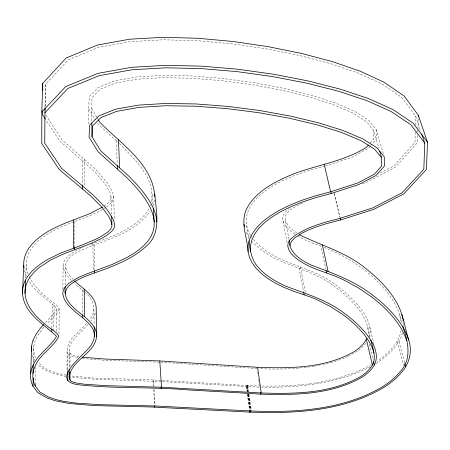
<?xml version="1.0" encoding="UTF-8"?>
<svg xmlns="http://www.w3.org/2000/svg" width="450" height="450" viewBox="0 0 450 450"><rect width="100%" height="100%" fill="white"/><g stroke="black" fill="none" stroke-linecap="round" stroke-linejoin="round"><path stroke-width="0.34" stroke-dasharray="2.25 1.69" d="M69.249 367.082L69.39 347.822L70.161 345.133L71.539 342.444L75.758 337.022L88.329 324.202M69.992 366.339L70.037 353.256L69.322 350.527M45.562 110.43L45.574 109.052M45.585 106.301L45.692 84.251L68.113 59.979L98.415 47.396L130.039 41.653L163.125 39.786L197.561 40.708L232.616 43.892L267.272 48.988L300.471 55.704L331.223 63.833L358.712 73.266L382.354 84.184L401.827 97.521L415.688 116.145L420.784 131.31M67.005 369.968L67.123 350.646C67.348 338.366 79.959 331.824 86.788 323.094M67.826 369.456L67.911 353.61L67.123 350.646M65.396 285.126L65.548 265.635C67.117 254.531 80.314 251.016 88.982 246.915C110.829 238.562 136.125 231.401 150.159 211.224M62.871 289.294L63.101 265.613A23.518 15.176 -0.6 0 1 65.334 259.155C69.795 253.446 76.629 250.357 83.059 247.427M58.956 333.664L59.271 308.959C57.853 304.954 53.207 303.058 50.271 300.302C41.957 293.619 33.711 286.2 29.047 276.418M56.61 331.588L56.942 308.925C48.201 299.301 35.646 292.804 28.969 281.042M53.679 330.795L54.152 303.255M51.846 328.224L52.29 304.127M368.19 333.923C368.736 320.332 359.027 309.049 350.257 299.751A212.434 119.874 -4.9 0 0 336.071 287.606C311.169 266.698 274.59 266.411 252.416 241.729M415.266 131.979L414.996 142.307L393.896 165.904L378.467 174.032M415.451 125.094L415.688 116.145M45.039 106.566L45.692 84.251M417.741 135.529L417.538 142.526L395.544 167.051L366.407 182.379L362.458 183.662M417.848 132.03L417.926 129.229M417.949 128.531L418.269 117.337M35.229 384.519L35.758 367.234M33.317 363.088L33.863 346.387M33.823 361.367L33.891 359.291A67.269 39.336 -2.2 0 1 31.995 353.756M119.278 143.494C134.64 159.041 155.773 178.206 151.38 202.382M287.083 242.668L282.656 218.891C282.364 214.431 285.919 210.982 289.232 208.558M25.678 277.954L26.207 265.337A59.479 38.413 -0.6 0 1 31.253 248.794C48.662 225.416 80.061 222.879 103.646 208.755M88.886 123.992L88.672 108.737L89.229 96.756L98.201 87.491L114.407 80.921L136.507 76.933L163.063 75.353L192.578 75.971L223.594 78.547L254.7 82.811L284.58 88.498L312.013 95.349L335.88 103.112L355.168 111.561L368.933 120.476L376.307 129.679L383.501 154.198M91.755 120.825L91.547 108.349L92.076 97.571L100.142 89.269L115.436 83.081L136.924 79.2L163.058 77.642L192.257 78.244L223.009 80.781L253.89 84.994L283.556 90.619L310.77 97.386L334.401 105.047L353.402 113.338L366.784 121.978L373.702 130.573L378.906 148.472M403.425 326.199L403.521 324.849M56.942 308.925L54.855 312.531L45.023 323.01M59.271 308.959L56.942 313.138L47.025 323.685M84.729 292.213C93.206 298.17 97.307 310.596 90.006 319.089M369.585 336.774C372.898 321.969 361.513 308.897 352.159 298.845A214.56 121.101 -4.9 0 0 337.854 286.554C312.457 264.87 273.774 265.32 252.54 238.196M154.474 200.042L152.904 205.785M401.102 330.463L399.701 335.97L397.086 341.364L393.103 347.023A76.236 44.179 -11.1 0 1 377.123 361.249M402.508 332.769L401.698 335.919L398.987 341.477L394.886 347.293A78.334 45.399 -11.1 0 1 377.848 362.289L376.11 363.324M95.507 312.975L94.084 316.356L90.889 321.142M150.204 205.987L150.705 204.817M148.939 208.918C136.311 228.96 111.921 236.351 90.956 244.311M43.796 327.229L37.609 335.711L35.224 340.774A65.036 38.025 -2.2 0 0 36.017 358.937M370.299 142.914L373.838 138.769L373.702 130.573M370.254 146.205L368.494 148.269L351.602 157.382L325.479 165.999M370.699 145.693L376.436 138.988L376.307 129.679M104.091 206.1L108.669 202.354L110.441 199.935L111.015 197.882L110.621 194.383L109.659 191.672L105.21 184.089L96.452 173.734L90.219 167.58L59.569 140.844L45.742 119.661M106.374 206.994L108.799 205.183L112.101 201.791L113.603 197.972L113.175 194.023L112.157 191.126L107.561 183.24L98.651 172.665L92.351 166.416L61.914 139.77L45.546 114.564M104.209 208.406L105.891 207.36M371.458 364.674C333.63 385.132 289.012 387.669 246.881 385.481L247.421 385.532L248.254 391.725M348.379 356.282L356.4 351.765A44.797 25.937 -11.1 0 0 366.069 342.962M370.299 366.739C337.011 383.94 298.626 387.709 261.681 387.253M302.327 203.074C296.016 206.691 285.683 209.993 285.075 218.565L289.041 239.614M347.816 356.574L342.962 358.673L332.859 362.087M324.827 166.213C301.888 172.119 278.37 179.634 259.976 195.159C254.751 199.991 250.155 205.611 247.652 212.349C244.592 221.046 247.59 230.124 248.664 238.882M332.252 362.278L314.657 366.12M314.027 366.233C295.847 369.073 277.358 369.608 259.003 368.584M259.037 387.197L162.056 381.611M247.421 385.532L149.839 379.761L94.292 378.062L70.746 375.93M161.37 381.572L93.988 379.238L70.83 377.173M159.373 362.154L104.619 360.27L82.496 358.537M160.734 362.239L256.944 368.483M66.212 376.431C56.008 374.535 44.859 371.773 37.451 364.196M66.279 375.182C56.379 373.129 44.921 370.654 38.464 362.323M77.619 357.784C74.284 356.951 69.93 356.771 67.911 353.61M78.936 356.698L71.741 354.791L70.037 353.256M324.034 247.337C338.754 252.979 352.558 260.916 365.034 270.534A246.639 139.77 -4.9 0 1 381.049 285.103C391.494 296.049 399.566 309.476 402.317 324.501M297.669 236.008L303.801 239.333L311.062 242.544L320.889 246.099L325.918 269.443M294.896 234.152C289.53 230.49 283.674 225.709 282.656 218.891M296.696 232.92C292.033 229.792 287.381 225.872 285.424 220.438M84.251 291.78L74.796 283.809M97.47 123.401L118.778 143.016M71.274 280.406C67.393 276.328 63.309 271.524 63.101 265.613M73.311 279.613C69.66 275.738 65.751 271.226 65.548 265.635M33.891 359.291L34.678 360.382M249.204 237.409L245.936 231.328M250.644 235.536L252.157 237.662M88.672 108.737L95.355 119.886M91.547 108.349L96.744 117.067M97.093 117.653L98.134 119.396M250.262 235.001L247.686 229.5L246.364 223.864M26.381 276.199L24.553 270.945L24.188 268.442M28.08 273.926L26.983 270.754L26.207 265.337M398.987 341.477L404.567 362.801M397.086 341.364L403.329 365.361M369.855 326.908L374.248 345.144M367.785 327.364L370.373 338.169M334.327 193.506L339.969 217.221M334.086 193.247L339.728 216.968M369.439 344.284L373.106 359.719M399.78 315.045L401.197 322.639M300.353 266.704L305.392 292.714M299.014 268.048L303.621 291.999M257.445 371.947L257.642 373.337M258.542 379.581L258.739 380.97M259.138 383.743L259.341 385.132M247.928 385.599L248.766 391.793M249.137 394.543L251.269 410.366M248.625 394.476L250.847 410.991M247.337 386.719L247.989 391.528M248.355 394.279L250.481 410.096M247.101 385.509L247.933 391.702M248.304 394.453L250.526 410.968M246.943 385.498L247.77 391.691M248.141 394.442L250.357 410.957M246.476 386.618L247.118 391.433M247.489 394.183L249.604 410.001M246.381 386.612L247.022 391.427M247.393 394.178L249.508 409.995M403.279 322.239L403.459 324.197M152.257 194.13L153.101 205.999M153.484 379.941L153.866 386.106M154.08 389.537L155.093 405.984M153.101 381.099L153.399 385.892M153.607 389.317L154.575 405.067M116.269 140.619L117.214 164.064M113.591 196.273L114.446 220.151M111.004 196.414L111.589 213.981M94.073 245.019L94.5 270.107M92.891 243.591L93.33 270.782M93.932 309.403L94.174 324.787M84.487 159.322L84.758 187.689M82.401 160.549L82.581 184.77M82.339 290.064L82.496 314.162M74.683 221.496L74.683 246.876"/><path stroke-width="0.67" d="M290.194 245.728L290.267 244.198L291.358 241.498L294.637 237.977L302.389 232.926L308.571 229.961L316.468 226.851L326.143 223.729L340.616 219.932L373.702 209.391L403.667 194.006L426.426 169.476L427.5 142.256L418.331 115.239L404.066 95.957L384.216 82.311L360.276 71.218L332.544 61.667L301.562 53.449L268.138 46.659L233.235 41.507L197.904 38.273L163.125 37.328L129.589 39.212L97.312 45.079L66.038 58.084L42.733 83.402L41.805 112.005L41.766 143.578L59.158 169.369L90.636 195.896L102.127 207.467L108.776 216.394L111.549 222.497L111.949 225.979L110.694 229.089L107.651 232.132L100.98 236.537L96.013 239.13L82.733 244.772L60.429 253.204L48.133 259.217L42.356 262.727L36.917 266.692L31.984 271.198L27.816 276.255A63.36 39.623 -1 0 0 22.5 293.366C23.94 313.684 43.605 323.814 56.537 336.324C49.95 347.771 36.602 354.656 32.102 367.718M73.406 248.119L73.434 219.977L89.544 213.784L102.476 207.107M250.549 251.167L250.549 245.475L251.921 239.726L254.7 233.961L258.924 228.234L264.628 222.587L271.839 217.074L280.592 211.753L290.897 206.679L302.771 201.904L316.221 197.488L331.239 193.489L358.74 184.573L376.116 175.416L384.339 166.134L384.283 156.847L376.802 147.696L362.756 138.853L343.029 130.494L318.583 122.839L290.458 116.1L259.791 110.537L227.841 106.397L195.964 103.95L165.617 103.449L138.302 105.137L115.56 109.226L98.876 115.869L89.646 125.173L89.066 137.166L98.106 151.785L126.146 176.979L133.605 184.584L139.832 191.745L144.889 198.506L148.821 204.885L151.661 210.921L153.461 216.636L154.243 222.053L154.046 227.205L152.893 232.104L150.806 236.779L147.819 241.239L143.938 245.514L139.196 249.615L133.594 253.558L127.164 257.366L111.842 264.611L88.048 273.414L78.981 277.245L69.148 283.044L65.109 287.055A24.081 15.041 -1 0 0 62.826 293.473C64.778 314.803 107.381 321.801 90.349 346.269C83.121 355.804 48.206 381.634 79.571 384.863C115.836 388.879 152.454 386.702 188.786 389.97C212.737 391.359 236.7 392.574 260.64 394.149C294.84 395.241 331.656 394.678 362.126 377.156A45.731 25.56 -10.9 0 0 372.054 368.432C383.827 353.694 368.769 335.475 358.217 324.945A219.009 119.306 -5.1 0 0 343.704 312.863C326.436 299.678 305.409 293.664 285.441 286.048C275.462 281.43 265.753 275.732 258.339 267.474C251.561 260.286 250.054 250.341 248.979 240.93M42.677 110.751L42.666 114.953L45.354 119.076M42.722 90.416L42.733 83.402M44.994 107.961L44.724 143.173L61.566 168.283L92.824 194.726L104.462 206.494L108.422 211.421L113.13 219.246L114.171 222.131L114.604 226.052L113.861 228.578L111.735 231.396L106.684 235.423L102.662 237.876L91.333 243.349L61.898 254.627L49.871 260.494L38.976 267.739L34.211 272.081L30.189 276.941A60.902 38.081 -1 0 0 25.037 293.372C25.92 306.377 35.623 316.361 45.107 324.264C49.393 328.478 55.772 330.863 58.899 336.133C53.123 348.126 38.728 354.701 34.363 367.976A66.437 37.519 -2.5 0 0 35.19 385.897L39.774 391.995L48.465 396.984L56.498 399.724L63.529 401.332L76.168 403.132L100.974 404.702L155.093 405.984L250.898 410.991L250.301 410.946C295.144 412.858 342.968 410.057 382.556 386.786A77.833 43.543 -11 0 0 399.572 372.296C412.312 359.629 408.133 341.511 402.857 326.531M370.856 340.2C373.05 349.071 377.646 360.36 370.198 368.173A43.594 24.367 -10.9 0 1 360.743 376.504C330.863 393.621 294.772 394.043 261.27 392.996L161.55 387.225L105.547 385.639L84.431 384.204L76.629 383.051L73.744 382.359L70.492 380.908L69.21 377.432L69.244 369.152M69.941 380.115L69.969 372.538M67.77 380.481L67.821 370.834M69.21 377.432C70.909 358.903 98.207 353.014 96.57 333.028C92.019 313.982 61.087 309.302 65.385 286.515M51.778 331.667L51.834 328.911M418.292 116.64L418.331 115.239M35.184 385.897L35.229 384.519M32.974 373.522L33.272 364.478M299.391 234.726C322.026 245.953 347.293 252.568 366.874 269.449A248.794 141.03 -4.9 0 1 382.995 284.175C388.642 290.312 393.744 296.989 397.676 304.363C403.515 315.523 404.966 328.286 408.78 340.161C412.521 351.388 409.348 363.926 401.383 372.549A79.976 44.747 -11 0 1 383.895 387.416C344.042 410.906 295.948 413.854 250.763 412.155L151.02 406.969L94.388 405.608L69.351 403.526L55.44 400.787L47.036 397.929L37.873 392.681L33.013 386.263L33.283 377.961M30.684 373.444L31.624 346.292M154.721 196.689C153.236 164.278 120.229 143.257 99.866 122.299L98.483 119.976M421.673 133.948L424.777 143.179L423.821 169.268L401.985 192.87L372.791 207.883L340.048 218.323L325.541 222.137L315.636 225.338L307.496 228.544L296.224 234.501L290.52 239.197L288.248 242.662L287.719 246.066L289.17 250.622L291.06 253.412L293.934 256.472L297.889 259.695L302.974 262.986L309.223 266.248L316.631 269.404L334.986 276.036L343.277 279.72L358.386 287.899L371.582 296.876A251.803 137.745 -5 0 1 387.81 311.214C395.854 319.731 403.099 329.423 406.659 340.712M25.037 293.372L25.594 280.058M154.828 193.989C155.981 211.686 161.961 233.235 146.036 246.437C134.201 257.383 119.076 263.796 104.209 269.499C93.864 273.229 83.154 276.407 73.716 282.212C69.773 284.777 65.458 288.371 65.329 293.479M22.5 293.366L23.726 265.32A61.881 39.971 -0.6 0 1 28.941 248.091C39.594 233.432 57.043 226.221 73.434 219.977M156.876 221.901L156.077 216.27L154.237 210.364L151.341 204.159L147.341 197.634L142.217 190.755L135.922 183.482L128.402 175.776L100.569 150.671L92.025 136.766L92.576 125.983L100.873 117.641L116.612 111.381L138.724 107.409L165.606 105.739L195.626 106.222L227.233 108.636L258.947 112.719L289.389 118.226L317.295 124.881L341.494 132.435L360.928 140.636L374.586 149.203L381.606 157.748L381.679 165.921L374.349 174.223L357.772 182.97L330.637 191.779L315.579 195.795L301.888 200.295L289.761 205.178L279.191 210.392L270.174 215.882L262.71 221.602L256.776 227.486L252.371 233.482L249.474 239.529L248.057 245.559L248.068 251.511L249.463 257.332L252.186 262.974L256.179 268.403L261.394 273.583L267.773 278.483L275.282 283.078L283.888 287.342L293.552 291.246L311.079 297.231L317.779 300.054L330.435 306.557L341.876 313.909A216.838 118.091 -5.1 0 1 356.265 325.845C363.909 333.512 371.301 342.287 373.928 353.036M403.245 328.899L403.335 327.549M82.164 357.193L104.906 359.038L159.773 360.939L257.552 367.312C290.374 368.567 325.918 368.286 355.033 351.096A42.705 24.722 -11.1 0 0 364.247 342.692L366.863 338.411M33.013 340.498C35.387 334.496 39.24 329.243 43.627 324.551M368.527 144.99L366.756 147.066C345.369 160.813 319.787 164.43 296.224 172.924C285.446 177.047 274.922 181.941 265.354 188.449C256.894 194.552 248.946 202.14 245.267 212.136C241.155 225.118 247.365 238.477 248.068 251.511M41.805 112.005L65.784 86.541L97.993 73.367L131.243 67.354L165.78 65.334L201.578 66.144L237.921 69.244L273.797 74.272L308.121 80.944L339.907 89.049L368.319 98.499L392.805 109.502L413.049 123.064L427.5 142.256M44.854 112.843L67.916 88.431L99.129 75.69L131.698 69.801L165.769 67.798L201.212 68.586L237.274 71.64L272.891 76.612L306.984 83.211L338.535 91.226L366.694 100.558L390.881 111.381L410.743 124.633L424.777 143.179M408.78 340.161C405.214 328.736 397.924 318.909 389.812 310.286A254.002 138.988 -5 0 0 373.472 295.796C355.011 281.064 332.64 273.116 310.843 264.904C300.887 260.094 289.012 252.917 289.17 240.294M96.711 336.696L96.221 309.431C96.626 296.016 83.036 289.294 74.739 281.025M379.676 151.121L381.606 157.748M404.741 363.465L405.613 366.801M340.132 217.896L340.616 219.932M373.584 361.733L374.377 365.091M243.945 224.196L244.564 226.8M366.39 339.469L372.409 364.984M330.761 191.441L331.239 193.489M324.225 164.498L330.637 191.779M401.856 314.499L402.891 318.983M322.29 244.693L328.101 271.479M326.216 270.821L326.661 272.88M303.756 292.68L304.149 294.733M23.726 265.32L24.092 267.817M257.558 367.312L261.27 392.996M260.438 392.76L260.64 394.149M250.577 410.782L250.763 412.155M249.694 410.692L249.879 412.065M249.598 410.681L249.784 412.059M403.037 319.624L403.155 320.929M153.253 208.091L154.243 222.053M159.773 360.939L161.55 387.225M161.049 387.045L161.139 388.429M154.614 405.754L154.699 407.126M118.423 139.354L119.616 167.619M117.264 165.448L117.405 168.896M111.662 216.084L111.938 224.516M94.511 270.804L94.545 272.891M91.789 122.906L92.025 136.766M94.207 326.886L94.365 336.679M84.24 289.176L84.465 316.71M82.586 185.462L82.614 188.921M82.502 314.848L82.519 317.599M74.683 247.562L74.683 249.621M33.019 386.257A68.721 38.812 -2.5 0 1 32.096 367.718M31.584 351.135A67.269 39.336 -2.2 0 1 33.013 340.498"/></g></svg>
